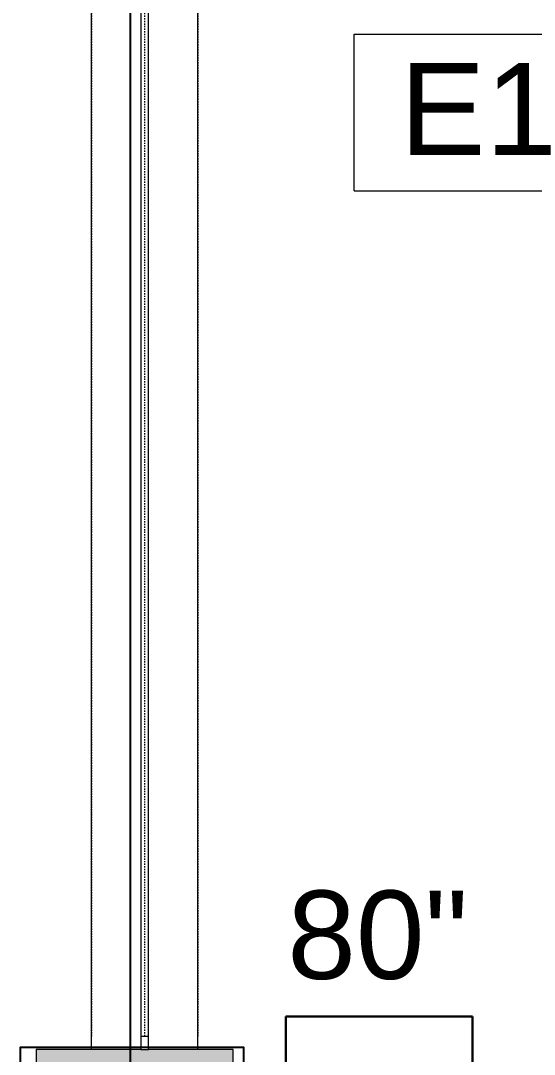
# Model space of a CAD drawing. Header units: inches. Extents: x 25273 to 28081, y 11840 to 13753.
# Drawn here: x 25851.2 to 25900.7, y 12135.5 to 12235.2 of the extents above; entities that cross this region are included whole.
import ezdxf
from ezdxf.xclip import XClip

# ---------------------------------------------------------------- set-up
doc = ezdxf.new("R2010")
doc.units = ezdxf.units.IN
doc.header["$MEASUREMENT"] = 0
doc.header["$XCLIPFRAME"] = 2
for name, pattern in [('L1$0$Plaza America BA02$0$CENTER2', [1.125, 0.75, -0.125, 0.125, -0.125]), ('L1$0$SAG 02ATL Ste230PHII$0$CENTER2', [1.125, 0.75, -0.125, 0.125, -0.125]), ('X1$0$Dash', [0.25, 0.125, -0.125])]:
    doc.linetypes.add(name, pattern=pattern)
for name, color, linetype in [('L1$0$A-Cols-Extr', 3, 'Continuous'), ('L1$0$Plaza America BA02$0$A-Column grid', 252, 'L1$0$Plaza America BA02$0$CENTER2'), ('L1$0$SAG 02ATL Ste230PHII$0$A-Column grid', 252, 'L1$0$SAG 02ATL Ste230PHII$0$CENTER2')]:
    doc.layers.add(name, color=color, linetype=linetype)
for name, color, linetype, lineweight in [('X1$0$A-ANNO-KEYN', 231, 'Continuous', 9), ('X1$0$A-ANNO-NOTE', 131, 'Continuous', 30), ('X1$0$Plaza America_Tower 1_2nd Floor -REVIT_dwg', 8, 'Continuous', 9), ('X1$0$Q-SPCQ', 91, 'Continuous', 9), ('X1$0$Q-SPCQ-HDLN', 91, 'X1$0$Dash', 9), ('X1$0$S-COLS', 52, 'Continuous', 13)]:
    doc.layers.add(name, color=color, linetype=linetype, lineweight=lineweight)
doc.styles.add('X1$0$Arial', font='arial.ttf', dxfattribs={"height": 8.851796})
doc.styles.add('X1$0$Swis721 Lt BT', font='swissl.ttf', dxfattribs={"height": 8.514638})

# ---------------------------------------------------------------- blocks, each defined once
blk = doc.blocks.new('L1')
at = {"layer": 'L1$0$A-Cols-Extr'}
blk.add_lwpolyline([(25851.159, 12111.731), (25851.159, 12136.23), (25872.641, 12136.23), (25872.641, 12111.731)], close=True, dxfattribs=at)
at = {"layer": 'L1$0$Plaza America BA02$0$A-Column grid'}
blk.add_line((25861.727, 12300.702), (25861.727, 12053.774), dxfattribs=at)
at = {"layer": 'L1$0$SAG 02ATL Ste230PHII$0$A-Column grid', "linetype": 'Continuous'}
blk.add_line((25861.727, 12300.702), (25861.727, 12053.774), dxfattribs=at)
blk = doc.blocks.new('X1$0$W- Folding_Partition - Modernfold 942-5326125-FIRST FLOOR POWER _ SIGNAL')
at = {"layer": 'X1$0$Q-SPCQ'}
for p, q in [((-323.183, -3.625), (-323.183, 1.125)), ((-323.183, 1.125), (-17.5, 1.125)), ((-17.5, -3.625), (-323.183, -3.625)), ((-323.183, -3.625), (-323.183, -4.375)), ((-321.933, -4.375), (-321.933, -3.625)), ((-323.183, -9.125), (-323.183, -4.375)), ((-323.183, -4.375), (-17.5, -4.375)), ((-323.183, -9.125), (-17.5, -9.125))]:
    blk.add_line(p, q, dxfattribs=at)
at = {"layer": 'X1$0$Q-SPCQ-HDLN'}
for p, q in [((-19, 1.125), (-321.933, 1.125)), ((-19, -4), (-321.933, -4)), ((-19, -9.125), (-321.933, -9.125))]:
    blk.add_line(p, q, dxfattribs=at)
blk = doc.blocks.new('X1$0$Concrete-Rectangular-Column - 19 X 24-V182-FIRST FLOOR POWER _ SIGNAL')
at = {"layer": 'X1$0$S-COLS', "lineweight": 9}
blk.add_hatch(color=7, dxfattribs=at).paths.add_polyline_path([(-1.156, -12), (9.5, -12), (9.5, 12), (-9.5, 12), (-9.5, -12), (-4.156, -12)], flags=0)
at = {"layer": 'X1$0$S-COLS', "color": 8, "lineweight": 20}
for p, q in [((-4.156, 12), (-9.5, 12)), ((-9.5, 12), (-9.5, -12)), ((9.5, 12), (6.094, 12)), ((9.5, -12), (9.5, 12)), ((-9.5, -12), (9.5, -12))]:
    blk.add_line(p, q, dxfattribs=at)
blk = doc.blocks.new('X1$0$Keynote Tag - Keynote Number - Boxed-135510-FIRST FLOOR POWER _ SIGNAL')
at = {"layer": 'X1$0$A-ANNO-KEYN'}
for p, q in [((-0.125, -0.0792), (-0.125, 0.0781)), ((-0.125, 0.0781), (0.125, 0.0781)), ((0.125, 0.0781), (0.125, -0.0792)), ((-0.125, -0.0792), (0.125, -0.0792))]:
    blk.add_line(p, q, dxfattribs=at)
blk = doc.blocks.new('X1')
at = {"layer": 'X1$0$A-ANNO-NOTE'}
for p, q in [((25894.727, 12139.173), (25876.727, 12139.173)), ((25876.727, 12139.173), (25876.727, 12121.173)), ((25894.727, 12121.173), (25894.727, 12139.173))]:
    blk.add_line(p, q, dxfattribs=at)
at = {"layer": 'X1$0$A-ANNO-KEYN', "xscale": 95.99999999999994, "yscale": 95.99999999999994, "zscale": 95.99999999999994}
blk.add_blockref('X1$0$Keynote Tag - Keynote Number - Boxed-135510-FIRST FLOOR POWER _ SIGNAL', (25895.333, 12226.378), dxfattribs=at)
at = {"layer": 'X1$0$Plaza America_Tower 1_2nd Floor -REVIT_dwg'}
ref = blk.add_blockref('L1', (0, 0), dxfattribs=at)
XClip(ref).set_block_clipping_path([(25272.8646056985, 11839.529198946), (28080.6732038753, 13753.216736761)])
at = {"layer": 'X1$0$Q-SPCQ', "rotation": 90.0000000000016}
blk.add_blockref('X1$0$W- Folding_Partition - Modernfold 942-5326125-FIRST FLOOR POWER _ SIGNAL', (25859.11, 12459.164), dxfattribs=at)
at = {"layer": 'X1$0$S-COLS', "lineweight": 9}
blk.add_blockref('X1$0$Concrete-Rectangular-Column - 19 X 24-V182-FIRST FLOOR POWER _ SIGNAL', (25862.141, 12123.981), dxfattribs=at)
at = {"layer": 'X1$0$A-ANNO-NOTE', "lineweight": 9, "insert": (25885.604, 12151.312), "char_height": 8.5146, "width": 18.9, "attachment_point": 2, "line_spacing_factor": 1.00667, "style": 'X1$0$Swis721 Lt BT'}
blk.add_mtext('80"', dxfattribs=at)
at = {"layer": 'X1$0$A-ANNO-KEYN', "insert": (25895.305, 12231.09), "char_height": 8.8518, "width": 18.036, "attachment_point": 2, "line_spacing_factor": 0.938532, "style": 'X1$0$Arial', "bg_fill": 3, "box_fill_scale": 1.25, "bg_fill_color": 0, "bg_fill_transparency": 0}
blk.add_mtext('E1', dxfattribs=at)

msp = doc.modelspace()

# ---------------------------------------------------------------- block references
at = {"lineweight": 5}
msp.add_blockref('X1', (0, 0), dxfattribs=at)

doc.saveas('drawing.dxf')
